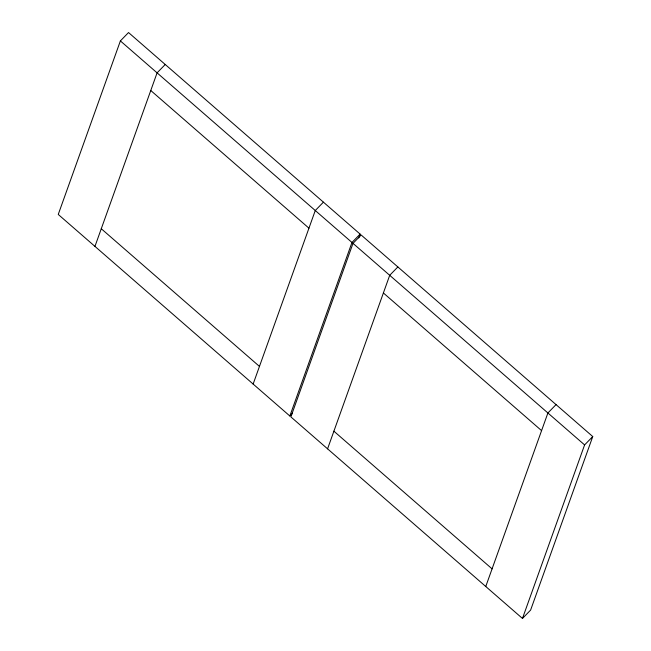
<?xml version="1.0" encoding="UTF-8"?>
<svg xmlns="http://www.w3.org/2000/svg" width="651" height="651" viewBox="0 0 651 651"><rect width="100%" height="100%" fill="white"/><g stroke="black" fill="none" stroke-linecap="round" stroke-linejoin="round"><path stroke-width="0.98" d="M358.758 237.916L360.125 234.1L128.532 32.55L120.386 40.915L58.248 214.448L289.841 415.997L292.559 413.206M94.956 246.387L157.086 72.855L165.24 64.49M253.141 384.057L315.271 210.525L323.425 202.16M289.841 415.997L351.971 242.465L360.125 234.1M353.005 243.368L290.875 416.9L522.468 618.45L530.614 610.085L592.752 436.552L361.159 235.003L353.005 243.368L584.598 444.918L522.468 618.45M327.575 448.84L389.713 275.308L397.859 266.943M485.76 586.51L547.898 412.978L556.044 404.613M584.598 444.918L592.752 436.552M120.386 40.915L351.971 242.465M150.763 90.505L308.948 228.175M383.39 292.958L541.575 430.628M101.271 228.737L259.456 366.407M333.898 431.19L492.083 568.86"/></g></svg>
